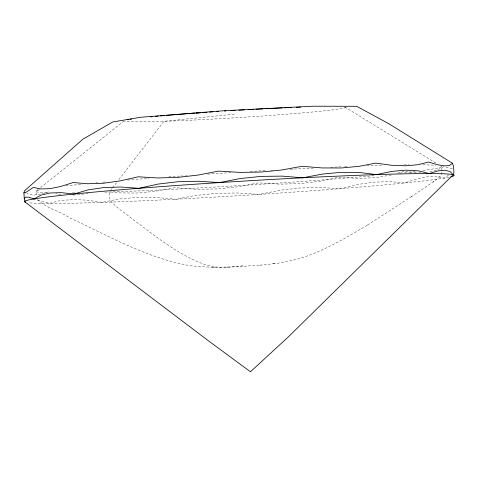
<?xml version="1.0" encoding="UTF-8"?>
<svg xmlns="http://www.w3.org/2000/svg" width="478" height="478" viewBox="0 0 478 478"><rect width="100%" height="100%" fill="white"/><g stroke="black" fill="none" stroke-linecap="round" stroke-linejoin="round"><path stroke-width="0.36" stroke-dasharray="2.39 1.79" d="M111.075 189.658L111.989 188.481M112.444 187.89L117.008 181.993M118.831 179.638L163.996 121.287L234.728 114.128M38.252 189.39L35.981 191.308L36.412 196.673M40.582 187.531L124.005 121M411.056 196.936L434.084 181.246L439.915 176.537L441.045 174.954L441.63 171.984L441.397 166.523L440.835 166.063M448.466 175.163L444.498 178.079L437.143 176.43L427.965 176.717L417.091 178.886L404.609 182.966L390.203 181.61L374.459 182.13L357.52 184.49L339.523 188.702L320.266 187.418L300.292 187.968L279.881 190.286L259.184 194.409L237.954 192.975L216.857 193.321L196.052 195.394L175.802 199.212L155.804 197.438L136.744 197.39L118.783 199.027L102.095 202.385L86.381 200.115L72.262 199.553L59.846 200.646L49.288 203.449L40.176 200.611L33.137 199.475M272.938 263.814L279.935 262.954L296.414 259.429C321.945 252.264 344.817 238.45 367.463 225.066L368.132 224.618M433.044 181.939L434.084 181.246M367.463 225.066L411.97 196.321M443.793 166.571L436.767 170.288L428.396 172.217M48.583 191.941L39.799 194.468L32.874 195.138L27.802 193.859L26.744 192.813M391.237 175.067L374.196 177.792L357.144 178.348L338.818 177.195L319.89 181.276L300.029 183.63L279.505 184.144L258.479 182.901L237.578 186.832L216.594 188.983L195.675 189.252L175.097 187.705L155.428 191.296L136.481 193.052L118.413 192.891L109.528 191.839M397.571 173.263L403.904 171.459L416.714 172.743M88.101 193.554L71.999 195.215M243.075 265.798L230.3 267.088L219.665 267.238A140.365 89.798 88.1 0 1 205.158 264.615C178.473 255.168 156.348 236.712 133.81 220.149C126.186 213.654 117.146 208.51 110.597 200.862A5.103 3.262 88.1 0 1 109.898 199.033L109.247 192.013M37.356 199.541C46.079 208.229 59.427 210.983 69.549 217.741C108.924 236.096 147.738 258.508 191.128 265.84L212.501 267.393L235.971 266.826L261.155 265.039M259.936 265.165L275.155 263.575M418.913 172.672L420.377 172.624M212.501 267.393L214.688 267.357M226.715 267.136L227.916 267.118M452.469 168.202L449.224 168.19L444.474 166.774M60.939 194.594L55.842 193.65M344.775 106.982L435.745 162.932M345.014 107.048A110.974 3.681 -3.5 0 1 244.987 117.17A110.974 3.681 -3.5 0 1 124.435 121.203M441.349 166.392A203.084 6.734 -3.5 0 1 421.506 170.658M415.191 171.447A203.084 6.734 -3.5 0 1 403.528 172.773M402.112 172.922A203.084 6.734 -3.5 0 1 398.473 173.305M373.963 175.677A203.084 6.734 -3.5 0 1 104.849 192.156M74.693 192.897A203.084 6.734 -3.5 0 1 70.541 192.957M46.748 192.813A203.084 6.734 -3.5 0 1 39.74 189.778M65.856 185.948A203.084 6.734 -3.5 0 1 82.688 184.138M95.941 182.847A203.084 6.734 -3.5 0 1 97.416 182.71M102.698 182.22A203.084 6.734 -3.5 0 1 105.584 181.957M127.602 180.057A203.084 6.734 -3.5 0 1 149.112 178.336M168.782 176.854A203.084 6.734 -3.5 0 1 182.536 175.862M185.47 175.659A203.084 6.734 -3.5 0 1 186.946 175.551M207.697 174.141A203.084 6.734 -3.5 0 1 230.737 172.66M250.269 171.471A203.084 6.734 -3.5 0 1 266.826 170.515M271.122 170.276A203.084 6.734 -3.5 0 1 272.55 170.198M290.158 169.248A203.084 6.734 -3.5 0 1 314.01 168.053M330.579 167.288A203.084 6.734 -3.5 0 1 340.957 166.84M344.608 166.691A203.084 6.734 -3.5 0 1 347.5 166.577M366.734 165.86A203.084 6.734 -3.5 0 1 383.338 165.352M404.095 164.91A203.084 6.734 -3.5 0 1 409.007 164.85M422.779 164.844A203.084 6.734 -3.5 0 1 435.799 165.298M449.147 177.213A215.237 7.134 -3.5 0 1 237.219 195.777A215.237 7.134 -3.5 0 1 28.561 202.774"/><path stroke-width="0.72" d="M453.216 174.769L453.939 172.672L453.562 166.529L452.511 163.261L388.632 123.623L356.642 106.301L312.923 106.212L223.381 110.765L140.484 117.283L112.814 121.95L82.939 139.152L24.629 190.728L23.9 192.7L24.276 198.842L25.334 202.236L208.474 340.838L250.484 371.788L288.461 336.775L453.216 174.769L450.037 171.512L444.964 170.234L438.045 170.903L429.262 173.562L418.375 170.861L405.846 170.156L391.835 171.399L376.461 174.619L359.432 172.48L341.364 172.319L322.411 174.076L302.753 177.798L282.169 176.119L261.245 176.388L240.261 178.533L219.366 182.602L198.334 181.228L177.816 181.742L157.955 184.096L139.026 188.308L120.695 187.023L103.642 187.579L88.012 189.903L73.941 194.038L61.124 192.628L50.142 192.993L41.072 195.084L34.052 198.932L28.614 197.181L25.376 197.169L24.276 198.842M452.511 163.261L449.667 165.37L444.701 165.896L437.669 164.761L428.563 162.054L417.999 164.725L405.577 165.818L391.458 165.257L375.756 163.112L359.056 166.338L341.101 167.981L322.035 167.933L302.048 166.29L281.793 169.977L260.982 172.05L239.89 172.397L218.667 171.094L197.958 175.085L177.547 177.404L157.579 177.953L138.321 176.8L120.319 180.881L103.379 183.241L87.635 183.761L73.242 182.53L60.748 186.486L49.879 188.655L40.696 188.941L33.352 187.424L25.113 192.831L23.9 192.7M190.453 113.453L194.905 113.131M196.386 113.023L200.832 112.7M202.319 112.593L206.765 112.27M127.805 119.697A110.974 3.681 -3.5 0 1 128.905 119.5M130.141 119.303A110.974 3.681 -3.5 0 1 131.51 119.094M150.761 116.853A110.974 3.681 -3.5 0 1 152.064 116.722M155.434 116.399A110.974 3.681 -3.5 0 1 158.242 116.13M160.417 115.933A110.974 3.681 -3.5 0 1 164.408 115.574M166.464 115.395A110.974 3.681 -3.5 0 1 193.805 113.202M196.022 113.035A110.974 3.681 -3.5 0 1 200.503 112.712M202.63 112.557A110.974 3.681 -3.5 0 1 206.783 112.264M209.573 112.073A110.974 3.681 -3.5 0 1 213.086 111.834M216.624 111.595A110.974 3.681 -3.5 0 1 218.751 111.452M224.463 111.081A110.974 3.681 -3.5 0 1 225.897 110.992M230.922 110.675A110.974 3.681 -3.5 0 1 235.236 110.406M238.827 110.191A110.974 3.681 -3.5 0 1 244.569 109.85M248.142 109.647A110.974 3.681 -3.5 0 1 253.83 109.331M255.951 109.211A110.974 3.681 -3.5 0 1 262.96 108.835M265.039 108.727A110.974 3.681 -3.5 0 1 282.175 107.897M284.314 107.801A110.974 3.681 -3.5 0 1 291.251 107.502M296.306 107.299A110.974 3.681 -3.5 0 1 300.614 107.138M25.364 202.236A215.237 7.134 -3.5 0 1 248.07 180.821A215.237 7.134 -3.5 0 1 450.844 176.824"/></g></svg>
